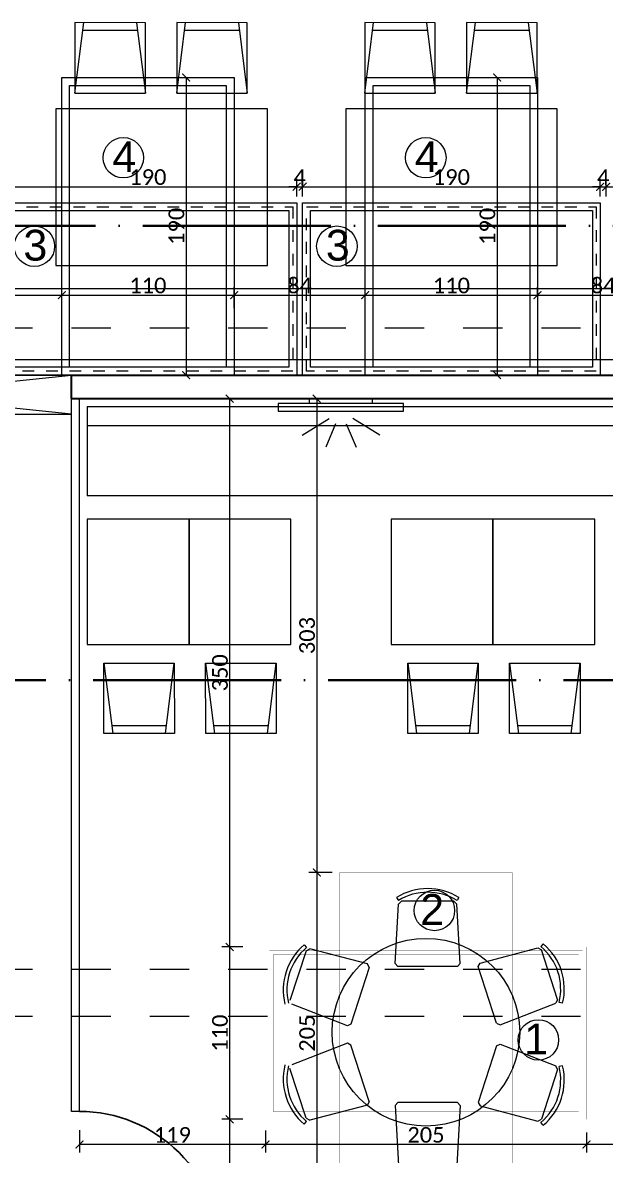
# Model space of a CAD drawing. Header units: centimetres. Extents: x -26724 to 60145, y -23645 to 6771.
# Drawn here: x -10277 to -9905, y 1806 to 2529 of the extents above; entities that cross this region are included whole.
import ezdxf

# ---------------------------------------------------------------- set-up
doc = ezdxf.new("R2010")
doc.units = ezdxf.units.CM
for name, pattern in [('ACAD_ISO04W100', [30, 24, -3, 0, -3]), ('AUSGEZOGEN', [0]), ('DALEKOVOD_VN', [5, 2.5, -2.5])]:
    doc.linetypes.add(name, pattern=pattern)
for name, color, linetype, lineweight in [('2.IZGLED', 7, 'Continuous', 13), ('4.KOTE', 88, 'Continuous', 15), ('namestaj', 8, 'Continuous', 9)]:
    doc.layers.add(name, color=color, linetype=linetype, lineweight=lineweight)
doc.layers.add('3.IZGLED 2', color=7, linetype='Continuous', lineweight=9, true_color=0x4a4a4a)
doc.layers.add('IZGLED 2', color=253, linetype='Continuous', lineweight=9, true_color=0x828282)
doc.styles.add('0.15', font='arial.ttf', dxfattribs={"height": 0.15})
doc.styles.get("Standard").update_dxf_attribs({"font": 'calibri.ttf'})
doc.dimstyles.new('ja 1 50', dxfattribs={"dimtxt": 10, "dimasz": 5, "dimexe": 5, "dimexo": 5, "dimgap": 1, "dimtad": 1, "dimdec": 0, "dimtxsty": 'Standard', "dimblk": 'ARCHTICK', "dimcen": 2.5, "dimclrd": 256, "dimclrt": 7, "dimadec": 0, "dimazin": 0, "dimtfac": 1, "dimtdec": 0, "dimtix": 1, "dimtmove": 1, "dimatfit": 3, "dimldrblk": 'ARCHTICK', "dimfxl": 10, "dimfxlon": 1, "dimlwd": 0, "dimlwe": 9, "dimarcsym": 0})

# ---------------------------------------------------------------- blocks, each defined once
blk = doc.blocks.new('UYYYYUUUUY')
at = {"layer": 'namestaj'}
for p, q in [((5424.75, -7104.17), (5424.75, -7064.17)), ((5424.75, -7064.17), (5427.75, -7064.17)), ((5448.04, -7059.31), (5437.38, -7076.64)), ((5440.91, -7080.76), (5455.81, -7074.54)), ((5448.04, -7109.03), (5437.38, -7091.7)), ((5440.91, -7087.58), (5455.81, -7093.79)), ((5427.75, -7104.17), (5424.75, -7104.17))]:
    blk.add_line(p, q, dxfattribs=at)
blk.add_lwpolyline([(5432.75, -7124.17), (5432.75, -7044.17), (5427.75, -7044.17), (5427.75, -7124.17), (5432.75, -7124.17)], dxfattribs=at)
blk = doc.blocks.new('_ArchTick')
at = {"color": 0, "linetype": 'ByBlock', "const_width": 0.15}
blk.add_lwpolyline([(-0.5, -0.5), (0.5, 0.5)], dxfattribs=at)
blk = doc.blocks.new('*D1857')
at = {"layer": '4.KOTE', "color": 0, "lineweight": 9, "transparency": 16777216}
for p, q in [((-10291.98, 2417.92), (-10291.98, 2429.16)), ((-10101.98, 2417.92), (-10101.98, 2429.16))]:
    blk.add_line(p, q, dxfattribs=at)
at = {"layer": '4.KOTE', "lineweight": 0, "transparency": 16777216}
blk.add_line((-10291.98, 2424.16), (-10101.98, 2424.16), dxfattribs=at)
at = {"layer": 'Defpoints', "color": 0, "transparency": 16777216}
for p in [(-10101.98, 2424.16), (-10291.98, 2413.89, 13.5), (-10101.98, 2413.89, 13.5)]:
    blk.add_point(p, dxfattribs=at)
at = {"layer": '4.KOTE', "lineweight": 0, "transparency": 16777216, "xscale": 5, "yscale": 5, "zscale": 5, "rotation": 180}
blk.add_blockref('_ArchTick', (-10291.98, 2424.16), dxfattribs=at)
at = {"layer": '4.KOTE', "lineweight": 0, "transparency": 16777216, "xscale": 5, "yscale": 5, "zscale": 5}
blk.add_blockref('_ArchTick', (-10101.98, 2424.16), dxfattribs=at)
at = {"layer": '4.KOTE', "color": 7, "transparency": 16777216, "insert": (-10196.98, 2430.28), "char_height": 10, "attachment_point": 5}
blk.add_mtext('190', dxfattribs=at)
blk = doc.blocks.new('*D1858')
at = {"layer": '4.KOTE', "lineweight": 0, "transparency": 16777216}
for p, q in [((-10101.98, 2424.16), (-10106.98, 2424.16)), ((-10101.98, 2424.16), (-10098.23, 2424.16)), ((-10098.23, 2424.16), (-10093.23, 2424.16))]:
    blk.add_line(p, q, dxfattribs=at)
at = {"layer": '4.KOTE', "color": 0, "lineweight": 9, "transparency": 16777216}
for p, q in [((-10101.98, 2417.92), (-10101.98, 2429.16)), ((-10098.23, 2417.92), (-10098.23, 2429.16))]:
    blk.add_line(p, q, dxfattribs=at)
at = {"layer": 'Defpoints', "color": 0, "transparency": 16777216}
for p in [(-10098.23, 2424.16), (-10101.98, 2413.89, 13.5), (-10098.23, 2413.89, 13.5)]:
    blk.add_point(p, dxfattribs=at)
at = {"layer": '4.KOTE', "lineweight": 0, "transparency": 16777216, "xscale": 5, "yscale": 5, "zscale": 5}
blk.add_blockref('_ArchTick', (-10101.98, 2424.16), dxfattribs=at)
at = {"layer": '4.KOTE', "lineweight": 0, "transparency": 16777216, "xscale": 5, "yscale": 5, "zscale": 5, "rotation": 180}
blk.add_blockref('_ArchTick', (-10098.23, 2424.16), dxfattribs=at)
at = {"layer": '4.KOTE', "color": 7, "transparency": 16777216, "insert": (-10100.11, 2430.18), "char_height": 10, "attachment_point": 5}
blk.add_mtext('4', dxfattribs=at)
blk = doc.blocks.new('*D1859')
at = {"layer": '4.KOTE', "color": 0, "lineweight": 9, "transparency": 16777216}
for p, q in [((-10098.23, 2417.92), (-10098.23, 2429.16)), ((-9908.23, 2417.92), (-9908.23, 2429.16))]:
    blk.add_line(p, q, dxfattribs=at)
at = {"layer": '4.KOTE', "lineweight": 0, "transparency": 16777216}
blk.add_line((-10098.23, 2424.16), (-9908.23, 2424.16), dxfattribs=at)
at = {"layer": 'Defpoints', "color": 0, "transparency": 16777216}
for p in [(-9908.23, 2424.16), (-10098.23, 2413.89, 13.5), (-9908.23, 2413.89, 13.5)]:
    blk.add_point(p, dxfattribs=at)
at = {"layer": '4.KOTE', "lineweight": 0, "transparency": 16777216, "xscale": 5, "yscale": 5, "zscale": 5, "rotation": 180}
blk.add_blockref('_ArchTick', (-10098.23, 2424.16), dxfattribs=at)
at = {"layer": '4.KOTE', "lineweight": 0, "transparency": 16777216, "xscale": 5, "yscale": 5, "zscale": 5}
blk.add_blockref('_ArchTick', (-9908.23, 2424.16), dxfattribs=at)
at = {"layer": '4.KOTE', "color": 7, "transparency": 16777216, "insert": (-10003.23, 2430.28), "char_height": 10, "attachment_point": 5}
blk.add_mtext('190', dxfattribs=at)
blk = doc.blocks.new('*D1860')
at = {"layer": '4.KOTE', "lineweight": 0, "transparency": 16777216}
for p, q in [((-9908.23, 2424.16), (-9913.23, 2424.16)), ((-9908.23, 2424.16), (-9904.48, 2424.16)), ((-9904.48, 2424.16), (-9899.48, 2424.16))]:
    blk.add_line(p, q, dxfattribs=at)
at = {"layer": '4.KOTE', "color": 0, "lineweight": 9, "transparency": 16777216}
for p, q in [((-9908.23, 2417.92), (-9908.23, 2429.16)), ((-9904.48, 2417.92), (-9904.48, 2429.16))]:
    blk.add_line(p, q, dxfattribs=at)
at = {"layer": 'Defpoints', "color": 0, "transparency": 16777216}
for p in [(-9904.48, 2424.16), (-9908.23, 2413.89, 13.5), (-9904.48, 2413.89, 13.5)]:
    blk.add_point(p, dxfattribs=at)
at = {"layer": '4.KOTE', "lineweight": 0, "transparency": 16777216, "xscale": 5, "yscale": 5, "zscale": 5}
blk.add_blockref('_ArchTick', (-9908.23, 2424.16), dxfattribs=at)
at = {"layer": '4.KOTE', "lineweight": 0, "transparency": 16777216, "xscale": 5, "yscale": 5, "zscale": 5, "rotation": 180}
blk.add_blockref('_ArchTick', (-9904.48, 2424.16), dxfattribs=at)
at = {"layer": '4.KOTE', "color": 7, "transparency": 16777216, "insert": (-9906.36, 2430.18), "char_height": 10, "attachment_point": 5}
blk.add_mtext('4', dxfattribs=at)
blk = doc.blocks.new('*D1861')
at = {"layer": '4.KOTE', "color": 0, "lineweight": 9, "transparency": 16777216}
for p, q in [((-9904.48, 2417.92), (-9904.48, 2429.16)), ((-9714.48, 2417.92), (-9714.48, 2429.16))]:
    blk.add_line(p, q, dxfattribs=at)
at = {"layer": '4.KOTE', "lineweight": 0, "transparency": 16777216}
blk.add_line((-9904.48, 2424.16), (-9714.48, 2424.16), dxfattribs=at)
at = {"layer": 'Defpoints', "color": 0, "transparency": 16777216}
for p in [(-9714.48, 2424.16), (-9904.48, 2413.89, 13.5), (-9714.48, 2413.89, 13.5)]:
    blk.add_point(p, dxfattribs=at)
at = {"layer": '4.KOTE', "lineweight": 0, "transparency": 16777216, "xscale": 5, "yscale": 5, "zscale": 5, "rotation": 180}
blk.add_blockref('_ArchTick', (-9904.48, 2424.16), dxfattribs=at)
at = {"layer": '4.KOTE', "lineweight": 0, "transparency": 16777216, "xscale": 5, "yscale": 5, "zscale": 5}
blk.add_blockref('_ArchTick', (-9714.48, 2424.16), dxfattribs=at)
at = {"layer": '4.KOTE', "color": 7, "transparency": 16777216, "insert": (-9809.48, 2430.28), "char_height": 10, "attachment_point": 5}
blk.add_mtext('190', dxfattribs=at)
blk = doc.blocks.new('*D1865')
at = {"layer": '4.KOTE', "color": 0, "lineweight": 9, "transparency": 16777216}
for p, q in [((-10182.46, 2493.89), (-10167.64, 2493.89)), ((-10182.4, 2303.89), (-10167.64, 2303.89))]:
    blk.add_line(p, q, dxfattribs=at)
at = {"layer": '4.KOTE', "lineweight": 0, "transparency": 16777216}
blk.add_line((-10172.64, 2493.89), (-10172.64, 2303.89), dxfattribs=at)
at = {"layer": 'Defpoints', "color": 0, "transparency": 16777216}
for p in [(-10251.98, 2493.89, 13.5), (-10240.87, 2303.89, 13.5), (-10172.64, 2303.89)]:
    blk.add_point(p, dxfattribs=at)
at = {"layer": '4.KOTE', "lineweight": 0, "transparency": 16777216, "xscale": 5, "yscale": 5, "zscale": 5}
for p, rotation in [((-10172.64, 2493.89), 90), ((-10172.64, 2303.89), 270)]:
    blk.add_blockref('_ArchTick', p, dxfattribs=dict(at, rotation=rotation))
at = {"layer": '4.KOTE', "color": 7, "transparency": 16777216, "insert": (-10178.77, 2398.89), "char_height": 10, "attachment_point": 5, "rotation": 90}
blk.add_mtext('190', dxfattribs=at)
blk = doc.blocks.new('*D1866')
at = {"layer": '4.KOTE', "color": 0, "lineweight": 9, "transparency": 16777216}
for p, q in [((-9983.91, 2493.89), (-9969.12, 2493.89)), ((-9983.87, 2303.89), (-9969.12, 2303.89))]:
    blk.add_line(p, q, dxfattribs=at)
at = {"layer": '4.KOTE', "lineweight": 0, "transparency": 16777216}
blk.add_line((-9974.12, 2493.89), (-9974.12, 2303.89), dxfattribs=at)
at = {"layer": 'Defpoints', "color": 0, "transparency": 16777216}
for p in [(-10047.63, 2493.89, 13.5), (-10041.91, 2303.89, 13.5), (-9974.12, 2303.89)]:
    blk.add_point(p, dxfattribs=at)
at = {"layer": '4.KOTE', "lineweight": 0, "transparency": 16777216, "xscale": 5, "yscale": 5, "zscale": 5}
for p, rotation in [((-9974.12, 2493.89), 90), ((-9974.12, 2303.89), 270)]:
    blk.add_blockref('_ArchTick', p, dxfattribs=dict(at, rotation=rotation))
at = {"layer": '4.KOTE', "color": 7, "transparency": 16777216, "insert": (-9980.25, 2398.89), "char_height": 10, "attachment_point": 5, "rotation": 90}
blk.add_mtext('190', dxfattribs=at)
blk = doc.blocks.new('*D1871')
at = {"layer": '4.KOTE', "color": 0, "lineweight": 9, "transparency": 16777216}
for p, q in [((-10251.98, 2349.69), (-10251.98, 2359.96)), ((-10335.73, 2356.2), (-10335.73, 2349.96))]:
    blk.add_line(p, q, dxfattribs=at)
at = {"layer": '4.KOTE', "lineweight": 0, "transparency": 16777216}
blk.add_line((-10335.73, 2354.96), (-10251.98, 2354.96), dxfattribs=at)
at = {"layer": 'Defpoints', "color": 0, "transparency": 16777216}
for p in [(-10335.73, 2358.98, 13.5), (-10251.98, 2354.96), (-10251.98, 2346.11, 13.5)]:
    blk.add_point(p, dxfattribs=at)
at = {"layer": '4.KOTE', "lineweight": 0, "transparency": 16777216, "xscale": 5, "yscale": 5, "zscale": 5, "rotation": 180}
blk.add_blockref('_ArchTick', (-10335.73, 2354.96), dxfattribs=at)
at = {"layer": '4.KOTE', "lineweight": 0, "transparency": 16777216, "xscale": 5, "yscale": 5, "zscale": 5}
blk.add_blockref('_ArchTick', (-10251.98, 2354.96), dxfattribs=at)
at = {"layer": '4.KOTE', "color": 7, "transparency": 16777216, "insert": (-10293.86, 2361.08), "char_height": 10, "attachment_point": 5}
blk.add_mtext('84', dxfattribs=at)
blk = doc.blocks.new('*D1872')
at = {"layer": '4.KOTE', "color": 0, "lineweight": 9, "transparency": 16777216}
for p, q in [((-10251.98, 2349.69), (-10251.98, 2359.96)), ((-10141.98, 2346.64), (-10141.98, 2359.96))]:
    blk.add_line(p, q, dxfattribs=at)
at = {"layer": '4.KOTE', "lineweight": 0, "transparency": 16777216}
blk.add_line((-10251.98, 2354.96), (-10141.98, 2354.96), dxfattribs=at)
at = {"layer": 'Defpoints', "color": 0, "transparency": 16777216}
for p in [(-10141.98, 2354.96), (-10251.98, 2346.11, 13.5), (-10141.98, 2333.89, 13.5)]:
    blk.add_point(p, dxfattribs=at)
at = {"layer": '4.KOTE', "lineweight": 0, "transparency": 16777216, "xscale": 5, "yscale": 5, "zscale": 5, "rotation": 180}
blk.add_blockref('_ArchTick', (-10251.98, 2354.96), dxfattribs=at)
at = {"layer": '4.KOTE', "lineweight": 0, "transparency": 16777216, "xscale": 5, "yscale": 5, "zscale": 5}
blk.add_blockref('_ArchTick', (-10141.98, 2354.96), dxfattribs=at)
at = {"layer": '4.KOTE', "color": 7, "transparency": 16777216, "insert": (-10196.98, 2361.08), "char_height": 10, "attachment_point": 5}
blk.add_mtext('110', dxfattribs=at)
blk = doc.blocks.new('*D1873')
at = {"layer": '4.KOTE', "color": 0, "lineweight": 9, "transparency": 16777216}
for p, q in [((-10141.98, 2346.64), (-10141.98, 2359.96)), ((-10058.23, 2352.61), (-10058.23, 2359.96))]:
    blk.add_line(p, q, dxfattribs=at)
at = {"layer": '4.KOTE', "lineweight": 0, "transparency": 16777216}
blk.add_line((-10141.98, 2354.96), (-10058.23, 2354.96), dxfattribs=at)
at = {"layer": 'Defpoints', "color": 0, "transparency": 16777216}
for p in [(-10058.23, 2354.96), (-10058.23, 2349.56, 13.5), (-10141.98, 2333.89, 13.5)]:
    blk.add_point(p, dxfattribs=at)
at = {"layer": '4.KOTE', "lineweight": 0, "transparency": 16777216, "xscale": 5, "yscale": 5, "zscale": 5, "rotation": 180}
blk.add_blockref('_ArchTick', (-10141.98, 2354.96), dxfattribs=at)
at = {"layer": '4.KOTE', "lineweight": 0, "transparency": 16777216, "xscale": 5, "yscale": 5, "zscale": 5}
blk.add_blockref('_ArchTick', (-10058.23, 2354.96), dxfattribs=at)
at = {"layer": '4.KOTE', "color": 7, "transparency": 16777216, "insert": (-10100.11, 2361.08), "char_height": 10, "attachment_point": 5}
blk.add_mtext('84', dxfattribs=at)
blk = doc.blocks.new('*D1874')
at = {"layer": '4.KOTE', "color": 0, "lineweight": 9, "transparency": 16777216}
for p, q in [((-10058.23, 2352.61), (-10058.23, 2359.96)), ((-9948.23, 2355.12), (-9948.23, 2359.96))]:
    blk.add_line(p, q, dxfattribs=at)
at = {"layer": '4.KOTE', "lineweight": 0, "transparency": 16777216}
blk.add_line((-10058.23, 2354.96), (-9948.23, 2354.96), dxfattribs=at)
at = {"layer": 'Defpoints', "color": 0, "transparency": 16777216}
for p in [(-9948.23, 2354.96), (-9948.23, 2352.77, 13.5), (-10058.23, 2349.56, 13.5)]:
    blk.add_point(p, dxfattribs=at)
at = {"layer": '4.KOTE', "lineweight": 0, "transparency": 16777216, "xscale": 5, "yscale": 5, "zscale": 5, "rotation": 180}
blk.add_blockref('_ArchTick', (-10058.23, 2354.96), dxfattribs=at)
at = {"layer": '4.KOTE', "lineweight": 0, "transparency": 16777216, "xscale": 5, "yscale": 5, "zscale": 5}
blk.add_blockref('_ArchTick', (-9948.23, 2354.96), dxfattribs=at)
at = {"layer": '4.KOTE', "color": 7, "transparency": 16777216, "insert": (-10003.23, 2361.08), "char_height": 10, "attachment_point": 5}
blk.add_mtext('110', dxfattribs=at)
blk = doc.blocks.new('*D1875')
at = {"layer": '4.KOTE', "color": 0, "lineweight": 9, "transparency": 16777216}
for p, q in [((-9948.23, 2355.12), (-9948.23, 2359.96)), ((-9864.48, 2348.81), (-9864.48, 2359.96))]:
    blk.add_line(p, q, dxfattribs=at)
at = {"layer": '4.KOTE', "lineweight": 0, "transparency": 16777216}
blk.add_line((-9948.23, 2354.96), (-9864.48, 2354.96), dxfattribs=at)
at = {"layer": 'Defpoints', "color": 0, "transparency": 16777216}
for p in [(-9948.23, 2352.77, 13.5), (-9864.48, 2354.96), (-9864.48, 2344.97, 13.5)]:
    blk.add_point(p, dxfattribs=at)
at = {"layer": '4.KOTE', "lineweight": 0, "transparency": 16777216, "xscale": 5, "yscale": 5, "zscale": 5, "rotation": 180}
blk.add_blockref('_ArchTick', (-9948.23, 2354.96), dxfattribs=at)
at = {"layer": '4.KOTE', "lineweight": 0, "transparency": 16777216, "xscale": 5, "yscale": 5, "zscale": 5}
blk.add_blockref('_ArchTick', (-9864.48, 2354.96), dxfattribs=at)
at = {"layer": '4.KOTE', "color": 7, "transparency": 16777216, "insert": (-9906.36, 2361.08), "char_height": 10, "attachment_point": 5}
blk.add_mtext('84', dxfattribs=at)
blk = doc.blocks.new('*D1882')
at = {"layer": '4.KOTE', "color": 0, "lineweight": 9, "transparency": 16777216}
for p, q in [((-9916.98, 1820.36), (-9916.98, 1807.73)), ((-9821.98, 1820.36), (-9821.98, 1807.73))]:
    blk.add_line(p, q, dxfattribs=at)
at = {"layer": '4.KOTE', "lineweight": 0, "transparency": 16777216}
blk.add_line((-9821.98, 1812.73), (-9916.98, 1812.73), dxfattribs=at)
at = {"layer": 'Defpoints', "color": 0, "transparency": 16777216}
for p in [(-9916.98, 1828.83, 13.5), (-9821.98, 1828.83, 13.5), (-9916.98, 1812.73)]:
    blk.add_point(p, dxfattribs=at)
at = {"layer": '4.KOTE', "lineweight": 0, "transparency": 16777216, "xscale": 5, "yscale": 5, "zscale": 5, "rotation": 180}
blk.add_blockref('_ArchTick', (-9916.98, 1812.73), dxfattribs=at)
at = {"layer": '4.KOTE', "lineweight": 0, "transparency": 16777216, "xscale": 5, "yscale": 5, "zscale": 5}
blk.add_blockref('_ArchTick', (-9821.98, 1812.73), dxfattribs=at)
at = {"layer": '4.KOTE', "color": 7, "transparency": 16777216, "insert": (-9869.48, 1818.85), "char_height": 10, "attachment_point": 5}
blk.add_mtext('95', dxfattribs=at)
blk = doc.blocks.new('*D1883')
at = {"layer": '4.KOTE', "color": 0, "lineweight": 9, "transparency": 16777216}
for p, q in [((-10121.98, 1820.36), (-10121.98, 1807.73)), ((-9916.98, 1820.36), (-9916.98, 1807.73))]:
    blk.add_line(p, q, dxfattribs=at)
at = {"layer": '4.KOTE', "lineweight": 0, "transparency": 16777216}
blk.add_line((-9916.98, 1812.73), (-10121.98, 1812.73), dxfattribs=at)
at = {"layer": 'Defpoints', "color": 0, "transparency": 16777216}
for p in [(-10121.98, 1828.83, 13.5), (-9916.98, 1828.83, 13.5), (-10121.98, 1812.73)]:
    blk.add_point(p, dxfattribs=at)
at = {"layer": '4.KOTE', "lineweight": 0, "transparency": 16777216, "xscale": 5, "yscale": 5, "zscale": 5, "rotation": 180}
blk.add_blockref('_ArchTick', (-10121.98, 1812.73), dxfattribs=at)
at = {"layer": '4.KOTE', "lineweight": 0, "transparency": 16777216, "xscale": 5, "yscale": 5, "zscale": 5}
blk.add_blockref('_ArchTick', (-9916.98, 1812.73), dxfattribs=at)
at = {"layer": '4.KOTE', "color": 7, "transparency": 16777216, "insert": (-10019.48, 1818.85), "char_height": 10, "attachment_point": 5}
blk.add_mtext('205', dxfattribs=at)
blk = doc.blocks.new('*D1884')
at = {"layer": '4.KOTE', "color": 0, "lineweight": 9, "transparency": 16777216}
for p, q in [((-10240.73, 1821.84), (-10240.73, 1807.73)), ((-10121.98, 1821.68), (-10121.98, 1807.73))]:
    blk.add_line(p, q, dxfattribs=at)
at = {"layer": '4.KOTE', "lineweight": 0, "transparency": 16777216}
blk.add_line((-10121.98, 1812.73), (-10240.73, 1812.73), dxfattribs=at)
at = {"layer": 'Defpoints', "color": 0, "transparency": 16777216}
for p in [(-10240.73, 1845.32, 13.5), (-10121.98, 1842.01, 13.5), (-10240.73, 1812.73)]:
    blk.add_point(p, dxfattribs=at)
at = {"layer": '4.KOTE', "lineweight": 0, "transparency": 16777216, "xscale": 5, "yscale": 5, "zscale": 5, "rotation": 180}
blk.add_blockref('_ArchTick', (-10240.73, 1812.73), dxfattribs=at)
at = {"layer": '4.KOTE', "lineweight": 0, "transparency": 16777216, "xscale": 5, "yscale": 5, "zscale": 5}
blk.add_blockref('_ArchTick', (-10121.98, 1812.73), dxfattribs=at)
at = {"layer": '4.KOTE', "color": 7, "transparency": 16777216, "insert": (-10181.36, 1818.85), "char_height": 10, "attachment_point": 5}
blk.add_mtext('119', dxfattribs=at)
blk = doc.blocks.new('*D1885')
at = {"layer": '4.KOTE', "color": 0, "lineweight": 9, "transparency": 16777216}
for p, q in [((-10154.01, 2288.89), (-10139.84, 2288.89)), ((-10136.34, 1938.83), (-10149.84, 1938.83))]:
    blk.add_line(p, q, dxfattribs=at)
at = {"layer": '4.KOTE', "lineweight": 0, "transparency": 16777216}
blk.add_line((-10144.84, 2288.89), (-10144.84, 1938.83), dxfattribs=at)
at = {"layer": 'Defpoints', "color": 0, "transparency": 16777216}
for p in [(-10178.68, 2288.89, 13.5), (-10144.84, 1938.83), (-10121.98, 1938.83, 13.5)]:
    blk.add_point(p, dxfattribs=at)
at = {"layer": '4.KOTE', "lineweight": 0, "transparency": 16777216, "xscale": 5, "yscale": 5, "zscale": 5}
for p, rotation in [((-10144.84, 2288.89), 90), ((-10144.84, 1938.83), 270)]:
    blk.add_blockref('_ArchTick', p, dxfattribs=dict(at, rotation=rotation))
at = {"layer": '4.KOTE', "color": 7, "transparency": 16777216, "insert": (-10150.96, 2113.86), "char_height": 10, "attachment_point": 5, "rotation": 90}
blk.add_mtext('350', dxfattribs=at)
blk = doc.blocks.new('*D1886')
at = {"layer": '4.KOTE', "color": 0, "lineweight": 9, "transparency": 16777216}
for p, q in [((-10136.34, 1938.83), (-10149.84, 1938.83)), ((-10136.34, 1828.83), (-10149.84, 1828.83))]:
    blk.add_line(p, q, dxfattribs=at)
at = {"layer": '4.KOTE', "lineweight": 0, "transparency": 16777216}
blk.add_line((-10144.84, 1938.83), (-10144.84, 1828.83), dxfattribs=at)
at = {"layer": 'Defpoints', "color": 0, "transparency": 16777216}
for p in [(-10121.98, 1938.83, 13.5), (-10144.84, 1828.83), (-10121.98, 1828.83, 13.5)]:
    blk.add_point(p, dxfattribs=at)
at = {"layer": '4.KOTE', "lineweight": 0, "transparency": 16777216, "xscale": 5, "yscale": 5, "zscale": 5}
for p, rotation in [((-10144.84, 1938.83), 90), ((-10144.84, 1828.83), 270)]:
    blk.add_blockref('_ArchTick', p, dxfattribs=dict(at, rotation=rotation))
at = {"layer": '4.KOTE', "color": 7, "transparency": 16777216, "insert": (-10150.96, 1883.83), "char_height": 10, "attachment_point": 5, "rotation": 90}
blk.add_mtext('110', dxfattribs=at)
blk = doc.blocks.new('*D1887')
at = {"layer": '4.KOTE', "color": 0, "lineweight": 9, "transparency": 16777216}
for p, q in [((-10136.34, 1828.83), (-10149.84, 1828.83)), ((-10135.75, 1478.89), (-10149.84, 1478.89))]:
    blk.add_line(p, q, dxfattribs=at)
at = {"layer": '4.KOTE', "lineweight": 0, "transparency": 16777216}
blk.add_line((-10144.84, 1828.83), (-10144.84, 1478.89), dxfattribs=at)
at = {"layer": 'Defpoints', "color": 0, "transparency": 16777216}
for p in [(-10121.98, 1828.83, 13.5), (-10144.84, 1478.89), (-10112.97, 1478.89, 13.5)]:
    blk.add_point(p, dxfattribs=at)
at = {"layer": '4.KOTE', "lineweight": 0, "transparency": 16777216, "xscale": 5, "yscale": 5, "zscale": 5}
for p, rotation in [((-10144.84, 1828.83), 90), ((-10144.84, 1478.89), 270)]:
    blk.add_blockref('_ArchTick', p, dxfattribs=dict(at, rotation=rotation))
at = {"layer": '4.KOTE', "color": 7, "transparency": 16777216, "insert": (-10150.96, 1653.86), "char_height": 10, "attachment_point": 5, "rotation": 90}
blk.add_mtext('350', dxfattribs=at)
blk = doc.blocks.new('*D1896')
at = {"layer": '4.KOTE', "color": 0, "lineweight": 9, "transparency": 16777216}
for p, q in [((-10240.73, 1764.79), (-10240.73, 1749.98)), ((-10074.48, 1763.76), (-10074.48, 1749.98))]:
    blk.add_line(p, q, dxfattribs=at)
at = {"layer": '4.KOTE', "lineweight": 0, "transparency": 16777216}
blk.add_line((-10074.48, 1754.98), (-10240.73, 1754.98), dxfattribs=at)
at = {"layer": 'Defpoints', "color": 0, "transparency": 16777216}
for p in [(-10240.73, 1833.89, 13.5), (-10074.48, 1781.33, 13.5), (-10240.73, 1754.98)]:
    blk.add_point(p, dxfattribs=at)
at = {"layer": '4.KOTE', "lineweight": 0, "transparency": 16777216, "xscale": 5, "yscale": 5, "zscale": 5, "rotation": 180}
blk.add_blockref('_ArchTick', (-10240.73, 1754.98), dxfattribs=at)
at = {"layer": '4.KOTE', "lineweight": 0, "transparency": 16777216, "xscale": 5, "yscale": 5, "zscale": 5}
blk.add_blockref('_ArchTick', (-10074.48, 1754.98), dxfattribs=at)
at = {"layer": '4.KOTE', "color": 7, "transparency": 16777216, "insert": (-10157.61, 1761.1), "char_height": 10, "attachment_point": 5}
blk.add_mtext('166', dxfattribs=at)
blk = doc.blocks.new('*D1897')
at = {"layer": '4.KOTE', "color": 0, "lineweight": 9, "transparency": 16777216}
for p, q in [((-10079.34, 2288.89), (-10094.2, 2288.89)), ((-10079.28, 1986.33), (-10094.2, 1986.33))]:
    blk.add_line(p, q, dxfattribs=at)
at = {"layer": '4.KOTE', "lineweight": 0, "transparency": 16777216}
blk.add_line((-10089.2, 2288.89), (-10089.2, 1986.33), dxfattribs=at)
at = {"layer": 'Defpoints', "color": 0, "transparency": 16777216}
for p in [(-9997.52, 2288.89, 13.5), (-10089.2, 1986.33), (-9964.48, 1986.33, 13.5)]:
    blk.add_point(p, dxfattribs=at)
at = {"layer": '4.KOTE', "lineweight": 0, "transparency": 16777216, "xscale": 5, "yscale": 5, "zscale": 5}
for p, rotation in [((-10089.2, 2288.89), 90), ((-10089.2, 1986.33), 270)]:
    blk.add_blockref('_ArchTick', p, dxfattribs=dict(at, rotation=rotation))
at = {"layer": '4.KOTE', "color": 7, "transparency": 16777216, "insert": (-10095.32, 2137.61), "char_height": 10, "attachment_point": 5, "rotation": 90}
blk.add_mtext('303', dxfattribs=at)
blk = doc.blocks.new('*D1898')
at = {"layer": '4.KOTE', "color": 0, "lineweight": 9, "transparency": 16777216}
for p, q in [((-10079.28, 1986.33), (-10094.2, 1986.33)), ((-10081.82, 1781.33), (-10094.2, 1781.33))]:
    blk.add_line(p, q, dxfattribs=at)
at = {"layer": '4.KOTE', "lineweight": 0, "transparency": 16777216}
blk.add_line((-10089.2, 1986.33), (-10089.2, 1781.33), dxfattribs=at)
at = {"layer": 'Defpoints', "color": 0, "transparency": 16777216}
for p in [(-9964.48, 1986.33, 13.5), (-10089.2, 1781.33), (-10074.48, 1781.33, 13.5)]:
    blk.add_point(p, dxfattribs=at)
at = {"layer": '4.KOTE', "lineweight": 0, "transparency": 16777216, "xscale": 5, "yscale": 5, "zscale": 5}
for p, rotation in [((-10089.2, 1986.33), 90), ((-10089.2, 1781.33), 270)]:
    blk.add_blockref('_ArchTick', p, dxfattribs=dict(at, rotation=rotation))
at = {"layer": '4.KOTE', "color": 7, "transparency": 16777216, "insert": (-10095.32, 1883.83), "char_height": 10, "attachment_point": 5, "rotation": 90}
blk.add_mtext('205', dxfattribs=at)
blk = doc.blocks.new('*D2089')
at = {"layer": '4.KOTE', "color": 0, "lineweight": 9, "transparency": 16777216}
for p, q in [((-6.71, 1833.89), (-18.93, 1833.89)), ((-23.93, 1743.89), (-8.93, 1743.89))]:
    blk.add_line(p, q, dxfattribs=at)
at = {"layer": '4.KOTE', "lineweight": 0, "transparency": 16777216}
blk.add_line((-13.93, 1833.89), (-13.93, 1743.89), dxfattribs=at)
at = {"layer": 'Defpoints', "color": 0, "transparency": 16777216}
for p in [(0, 1833.89, 13.5), (-18710.07, 1743.89, 13.5), (-13.93, 1743.89)]:
    blk.add_point(p, dxfattribs=at)
at = {"layer": '4.KOTE', "lineweight": 0, "transparency": 16777216, "xscale": 5, "yscale": 5, "zscale": 5}
for p, rotation in [((-13.93, 1833.89), 90), ((-13.93, 1743.89), 270)]:
    blk.add_blockref('_ArchTick', p, dxfattribs=dict(at, rotation=rotation))
at = {"layer": '4.KOTE', "color": 7, "transparency": 16777216, "insert": (-20.05, 1788.89), "char_height": 10, "attachment_point": 5, "rotation": 90}
blk.add_mtext('90', dxfattribs=at)

msp = doc.modelspace()

# ---------------------------------------------------------------- linework, layer by layer
at = {"layer": '2.IZGLED', "color": 241, "ltscale": 12, "true_color": 0xf7abae, "elevation": 13.5}
for points in [[(-10141.98, 2303.89), (-10251.98, 2303.89), (-10251.98, 2493.89), (-10141.98, 2493.89)], [(-10146.98, 2308.89), (-10246.98, 2308.89), (-10246.98, 2488.89), (-10146.98, 2488.89)], [(-9948.23, 2303.89), (-10058.23, 2303.89), (-10058.23, 2493.89), (-9948.23, 2493.89)], [(-9953.23, 2308.89), (-10053.23, 2308.89), (-10053.23, 2488.89), (-9953.23, 2488.89)]]:
    msp.add_lwpolyline(points, close=True, dxfattribs=at)
at = {"layer": '2.IZGLED', "color": 116, "ltscale": 12, "true_color": 0x136734, "elevation": 13.5}
for points in [[(-10101.98, 2413.89), (-10101.98, 2303.89), (-10291.98, 2303.89), (-10291.98, 2413.89)], [(-10106.98, 2408.89), (-10106.98, 2308.89), (-10286.98, 2308.89), (-10286.98, 2408.89)], [(-9908.23, 2413.89), (-9908.23, 2303.89), (-10098.23, 2303.89), (-10098.23, 2413.89)], [(-9913.23, 2408.89), (-9913.23, 2308.89), (-10093.23, 2308.89), (-10093.23, 2408.89)]]:
    msp.add_lwpolyline(points, close=True, dxfattribs=at)
at = {"layer": '2.IZGLED', "color": 1, "linetype": 'DALEKOVOD_VN', "ltscale": 3, "elevation": 13.5}
for points in [[(-10104.48, 2411.39), (-10104.48, 2306.39), (-10289.48, 2306.39), (-10289.48, 2411.39)], [(-9910.73, 2411.39), (-9910.73, 2306.39), (-10095.73, 2306.39), (-10095.73, 2411.39)]]:
    msp.add_lwpolyline(points, close=True, dxfattribs=at)
at = {"layer": '2.IZGLED', "color": 241, "ltscale": 12, "true_color": 0xf7abae, "const_width": 0.1, "elevation": 13.5}
msp.add_lwpolyline([(-9964.48, 1986.33), (-9964.48, 1781.33), (-10074.48, 1781.33), (-10074.48, 1986.33), (-9964.48, 1986.33)], dxfattribs=at)
msp.add_lwpolyline([(-9969.48, 1981.33), (-9969.48, 1786.33), (-10069.48, 1786.33), (-10069.48, 1981.33)], close=True, dxfattribs=at)
at = {"layer": '2.IZGLED', "color": 116, "ltscale": 12, "true_color": 0x136734, "const_width": 0.1, "elevation": 13.5}
msp.add_lwpolyline([(-10121.98, 1938.83), (-9916.98, 1938.83), (-9916.98, 1828.83), (-10121.98, 1828.83), (-10121.98, 1938.83)], dxfattribs=at)
at = {"layer": '2.IZGLED', "color": 1, "linetype": 'DALEKOVOD_VN', "ltscale": 3, "const_width": 0.1, "elevation": 13.5}
msp.add_lwpolyline([(-10119.48, 1936.33), (-9919.48, 1936.33), (-9919.48, 1831.33), (-10119.48, 1831.33)], close=True, dxfattribs=at)
at = {"layer": '2.IZGLED', "color": 116, "ltscale": 12, "true_color": 0x136734, "const_width": 0.1, "elevation": 13.5}
msp.add_lwpolyline([(-10116.98, 1933.83), (-9921.98, 1933.83), (-9921.98, 1833.83), (-10116.98, 1833.83)], close=True, dxfattribs=at)
at = {"layer": '3.IZGLED 2', "linetype": 'AUSGEZOGEN', "transparency": 33554687}
for p, q in [((-10243.54, 2528.92, 13.5), (-10243.56, 2483.92, 13.5)), ((-10243.56, 2483.92, 13.5), (-10237.91, 2528.91, 13.5)), ((-10198.54, 2528.9, 13.5), (-10243.54, 2528.92, 13.5)), ((-10243.54, 2528.92, 13.5), (-10243.54, 2528.92, 13.5)), ((-10203.54, 2523.9, 13.5), (-10238.54, 2523.91, 13.5)), ((-10204.16, 2528.9, 13.5), (-10198.56, 2483.9, 13.5)), ((-10198.56, 2483.9, 13.5), (-10198.54, 2528.9, 13.5)), ((-10178.54, 2528.92, 13.5), (-10178.56, 2483.92, 13.5)), ((-10178.56, 2483.92, 13.5), (-10172.91, 2528.91, 13.5)), ((-10133.54, 2528.9, 13.5), (-10178.54, 2528.92, 13.5)), ((-10178.54, 2528.92, 13.5), (-10178.54, 2528.92, 13.5)), ((-10138.54, 2523.9, 13.5), (-10173.54, 2523.91, 13.5)), ((-10139.16, 2528.9, 13.5), (-10133.56, 2483.9, 13.5)), ((-10133.56, 2483.9, 13.5), (-10133.54, 2528.9, 13.5)), ((-10058.54, 2528.92, 13.5), (-10058.56, 2483.92, 13.5)), ((-10058.56, 2483.92, 13.5), (-10052.91, 2528.91, 13.5)), ((-10013.54, 2528.9, 13.5), (-10058.54, 2528.92, 13.5)), ((-10058.54, 2528.92, 13.5), (-10058.54, 2528.92, 13.5)), ((-10018.54, 2523.9, 13.5), (-10053.54, 2523.91, 13.5)), ((-10019.16, 2528.9, 13.5), (-10013.56, 2483.9, 13.5)), ((-10013.56, 2483.9, 13.5), (-10013.54, 2528.9, 13.5)), ((-9993.54, 2528.92, 13.5), (-9993.56, 2483.92, 13.5)), ((-9993.56, 2483.92, 13.5), (-9987.91, 2528.91, 13.5)), ((-9948.54, 2528.9, 13.5), (-9993.54, 2528.92, 13.5)), ((-9993.54, 2528.92, 13.5), (-9993.54, 2528.92, 13.5)), ((-9953.54, 2523.9, 13.5), (-9988.54, 2523.91, 13.5)), ((-9954.16, 2528.9, 13.5), (-9948.56, 2483.9, 13.5)), ((-9948.56, 2483.9, 13.5), (-9948.54, 2528.9, 13.5)), ((-10243.56, 2483.92, 13.5), (-10198.56, 2483.9, 13.5)), ((-10178.56, 2483.92, 13.5), (-10133.56, 2483.9, 13.5)), ((-10058.56, 2483.92, 13.5), (-10013.56, 2483.9, 13.5)), ((-9993.56, 2483.92, 13.5), (-9948.56, 2483.9, 13.5))]:
    msp.add_line(p, q, dxfattribs=at)
at = {"layer": '3.IZGLED 2', "transparency": 33554687}
for p, q in [((-9520.73, 2358.98, 13.5), (-10485.73, 2358.98, 13.5)), ((-10485.73, 2313.96, 13.5), (-9520.73, 2313.96, 13.5)), ((-10235.73, 2283.89, 13.5), (-10235.73, 2226.8, 13.5)), ((-10235.73, 2283.89, 13.5), (-9525.73, 2283.89, 13.5)), ((-10235.73, 2271.82, 13.5), (-9525.73, 2271.82, 13.5)), ((-9525.73, 2226.8, 13.5), (-10235.73, 2226.8, 13.5)), ((-10235.73, 2211.87, 13.5), (-10235.73, 2131.87, 13.5)), ((-10170.73, 2211.87, 13.5), (-10235.73, 2211.87, 13.5)), ((-10235.73, 2211.87, 13.5), (-10235.73, 2211.87, 13.5)), ((-10170.73, 2131.87, 13.5), (-10170.73, 2211.87, 13.5)), ((-10170.73, 2211.87, 13.5), (-10170.73, 2131.87, 13.5)), ((-10105.73, 2211.87, 13.5), (-10170.73, 2211.87, 13.5)), ((-10170.73, 2211.87, 13.5), (-10170.73, 2211.87, 13.5)), ((-10105.73, 2131.87, 13.5), (-10105.73, 2211.87, 13.5)), ((-10235.73, 2131.87, 13.5), (-10170.73, 2131.87, 13.5)), ((-10170.73, 2131.87, 13.5), (-10105.73, 2131.87, 13.5)), ((-10225.11, 2120.04, 13.5), (-10180.11, 2120.06, 13.5)), ((-10225.11, 2120.04, 13.5), (-10219.47, 2075.04, 13.5)), ((-10225.09, 2075.04, 13.5), (-10225.11, 2120.04, 13.5)), ((-10185.72, 2075.06, 13.5), (-10180.11, 2120.06, 13.5)), ((-10180.11, 2120.06, 13.5), (-10180.09, 2075.06, 13.5)), ((-10160.11, 2120.04, 13.5), (-10115.11, 2120.06, 13.5)), ((-10160.11, 2120.04, 13.5), (-10154.47, 2075.04, 13.5)), ((-10160.09, 2075.04, 13.5), (-10160.11, 2120.04, 13.5)), ((-10120.72, 2075.06, 13.5), (-10115.11, 2120.06, 13.5)), ((-10115.11, 2120.06, 13.5), (-10115.09, 2075.06, 13.5)), ((-10031.11, 2120.04, 27), (-9986.11, 2120.06, 27)), ((-10031.11, 2120.04, 27), (-10025.47, 2075.04, 27)), ((-10031.09, 2075.04, 27), (-10031.11, 2120.04, 27)), ((-9991.72, 2075.06, 27), (-9986.11, 2120.06, 27)), ((-9986.11, 2120.06, 27), (-9986.09, 2075.06, 27)), ((-9966.11, 2120.04, 27), (-9921.11, 2120.06, 27)), ((-9966.11, 2120.04, 27), (-9960.47, 2075.04, 27)), ((-9966.09, 2075.04, 27), (-9966.11, 2120.04, 27)), ((-9926.72, 2075.06, 27), (-9921.11, 2120.06, 27)), ((-9921.11, 2120.06, 27), (-9921.09, 2075.06, 27)), ((-10185.09, 2080.06, 13.5), (-10220.09, 2080.04, 13.5)), ((-10120.09, 2080.06, 13.5), (-10155.09, 2080.04, 13.5)), ((-9991.09, 2080.06, 27), (-10026.09, 2080.04, 27)), ((-9926.09, 2080.06, 27), (-9961.09, 2080.04, 27)), ((-10180.09, 2075.06, 13.5), (-10225.09, 2075.04, 13.5)), ((-10225.09, 2075.04, 13.5), (-10225.09, 2075.04, 13.5)), ((-10115.09, 2075.06, 13.5), (-10160.09, 2075.04, 13.5)), ((-10160.09, 2075.04, 13.5), (-10160.09, 2075.04, 13.5)), ((-9986.09, 2075.06, 27), (-10031.09, 2075.04, 27)), ((-10031.09, 2075.04, 27), (-10031.09, 2075.04, 27)), ((-9921.09, 2075.06, 27), (-9966.09, 2075.04, 27)), ((-9966.09, 2075.04, 27), (-9966.09, 2075.04, 27)), ((-10038.29, 1970.42, 13.5), (-10037.07, 1968.45, 13.5)), ((-10036.99, 1966.26, 13.5), (-10035.04, 1968.11, 13.5)), ((-10001.7, 1968.11, 13.5), (-10035.04, 1968.11, 13.5)), ((-10001.7, 1968.11, 13.5), (-9999.75, 1966.26, 13.5)), ((-9998.44, 1970.42, 13.5), (-9999.66, 1968.45, 13.5)), ((-10039.1, 1928.29, 13.5), (-10036.99, 1966.26, 13.5)), ((-9997.64, 1928.29, 13.5), (-9999.75, 1966.26, 13.5)), ((-10097.17, 1940.25, 13.5), (-10095.67, 1938.49, 13.5)), ((-9984.88, 1928.57, 13.5), (-9948.11, 1938.3, 13.5)), ((-9948.11, 1938.3, 13.5), (-9945.75, 1937.01, 13.5)), ((-9944.56, 1940.82, 13.5), (-9946.06, 1939.06, 13.5)), ((-10095.98, 1936.43, 13.5), (-10106.28, 1904.73, 13.5)), ((-10095.98, 1936.43, 13.5), (-10093.62, 1937.72, 13.5)), ((-10056.86, 1927.99, 13.5), (-10093.62, 1937.72, 13.5)), ((-9935.45, 1905.31, 13.5), (-9945.75, 1937.01, 13.5)), ((-10055.64, 1925.76, 13.5), (-10067.37, 1889.65, 13.5)), ((-10055.64, 1925.76, 13.5), (-10056.86, 1927.99, 13.5)), ((-10037.35, 1926.44, 13.5), (-10039.1, 1928.29, 13.5)), ((-9999.39, 1926.44, 13.5), (-10037.35, 1926.44, 13.5)), ((-9999.39, 1926.44, 13.5), (-9997.64, 1928.29, 13.5)), ((-9986.09, 1926.34, 13.5), (-9984.88, 1928.57, 13.5)), ((-9974.36, 1890.23, 13.5), (-9986.09, 1926.34, 13.5)), ((-10069.67, 1888.56, 13.5), (-10105.13, 1902.3, 13.5)), ((-9972.06, 1889.14, 13.5), (-9936.61, 1902.88, 13.5)), ((-9935.45, 1905.31, 13.5), (-9936.61, 1902.88, 13.5)), ((-9932.25, 1902.92, 13.5), (-9934.49, 1903.47, 13.5)), ((-10067.37, 1889.65, 13.5), (-10069.67, 1888.56, 13.5)), ((-9974.36, 1890.23, 13.5), (-9972.06, 1889.14, 13.5)), ((-10069.67, 1877.33, 13.5), (-10105.13, 1863.59, 13.5)), ((-10067.37, 1876.24, 13.5), (-10069.67, 1877.33, 13.5)), ((-10055.64, 1840.14, 13.5), (-10067.37, 1876.24, 13.5)), ((-9974.36, 1875.66, 13.5), (-9986.09, 1839.56, 13.5)), ((-9974.36, 1875.66, 13.5), (-9972.06, 1876.75, 13.5)), ((-9972.06, 1876.75, 13.5), (-9936.61, 1863.02, 13.5)), ((-10095.98, 1829.46, 13.5), (-10106.28, 1861.16, 13.5)), ((-9935.45, 1860.58, 13.5), (-9945.75, 1828.88, 13.5)), ((-9935.45, 1860.58, 13.5), (-9936.61, 1863.02, 13.5)), ((-9932.25, 1862.98, 13.5), (-9934.49, 1862.43, 13.5)), ((-10056.86, 1837.9, 13.5), (-10093.62, 1828.17, 13.5)), ((-10055.64, 1840.14, 13.5), (-10056.86, 1837.9, 13.5)), ((-10037.35, 1839.45, 13.5), (-10039.1, 1837.6, 13.5)), ((-10039.1, 1837.6, 13.5), (-10036.99, 1799.63, 13.5)), ((-9999.39, 1839.45, 13.5), (-10037.35, 1839.45, 13.5)), ((-9997.64, 1837.6, 13.5), (-9999.75, 1799.63, 13.5)), ((-9999.39, 1839.45, 13.5), (-9997.64, 1837.6, 13.5)), ((-9986.09, 1839.56, 13.5), (-9984.88, 1837.32, 13.5)), ((-9984.88, 1837.32, 13.5), (-9948.11, 1827.6, 13.5)), ((-10097.17, 1825.64, 13.5), (-10095.67, 1827.41, 13.5)), ((-10095.98, 1829.46, 13.5), (-10093.62, 1828.17, 13.5)), ((-9948.11, 1827.6, 13.5), (-9945.75, 1828.88, 13.5)), ((-9944.56, 1825.07, 13.5), (-9946.06, 1826.84, 13.5))]:
    msp.add_line(p, q, dxfattribs=at)
at = {"layer": '3.IZGLED 2', "color": 4, "linetype": 'DALEKOVOD_VN', "ltscale": 10}
for p, q in [((-9520.73, 2333.89, 13.5), (-10975.73, 2333.89, 13.5)), ((-9520.73, 2303.89, 13.5), (-10975.73, 2303.89, 13.5)), ((-9520.73, 1924.39, 13.5), (-10720.73, 1924.39, 13.5)), ((-9520.73, 1894.39, 13.5), (-10720.73, 1894.39, 13.5))]:
    msp.add_line(p, q, dxfattribs=at)
at = {"layer": '3.IZGLED 2', "linetype": 'AUSGEZOGEN', "lineweight": 18, "transparency": 33554687}
msp.add_line((-10485.73, 2303.89, 13.5), (-9520.73, 2303.89, 13.5), dxfattribs=at)
at = {"layer": '3.IZGLED 2'}
for p, q in [((-10245.73, 2278.89, 13.5), (-10485.73, 2303.89, 13.5)), ((-10485.73, 2278.89, 13.5), (-10245.73, 2303.89, 13.5)), ((-10245.73, 1833.89, 13.5), (-10245.73, 2288.89, 13.5)), ((-10240.73, 1833.89, 13.5), (-10240.73, 2288.89, 13.5)), ((-10240.73, 1833.89, 13.5), (-10245.73, 1833.89, 13.5))]:
    msp.add_line(p, q, dxfattribs=at)
at = {"layer": '3.IZGLED 2', "lineweight": 30}
for p, q in [((-10245.73, 2303.89, 13.5), (-9520.73, 2303.89, 13.5)), ((-10245.73, 2288.89, 13.5), (-10245.73, 2303.89, 13.5)), ((-10245.73, 2288.89, 13.5), (-9520.73, 2288.89, 13.5))]:
    msp.add_line(p, q, dxfattribs=at)
at = {"layer": '3.IZGLED 2', "elevation": 13.5}
for points in [[(-10120.73, 2373.91), (-10120.73, 2473.91), (-10255.73, 2473.91), (-10255.73, 2373.91), (-10120.73, 2373.91)], [(-9935.73, 2373.91), (-9935.73, 2473.91), (-10070.73, 2473.91), (-10070.73, 2373.91), (-9935.73, 2373.91)], [(-10245.73, 2303.89), (-10485.73, 2303.89), (-10485.73, 2278.89), (-10245.73, 2278.89), (-10245.73, 2303.89)]]:
    msp.add_lwpolyline(points, dxfattribs=at)
at = {"layer": '3.IZGLED 2', "transparency": 33554687, "elevation": 27}
for points in [[(-9976.73, 2131.87), (-9976.73, 2211.87), (-10041.73, 2211.87), (-10041.73, 2131.87)], [(-9911.73, 2131.87), (-9911.73, 2211.87), (-9976.73, 2211.87), (-9976.73, 2131.87)]]:
    msp.add_lwpolyline(points, close=True, dxfattribs=at)
at = {"layer": '3.IZGLED 2', "transparency": 33554687}
msp.add_circle((-10019.48, 1884.39, 13.5), 59.9, dxfattribs=at)
for centre, radius, start, end in [((-10018.37, 1938.28, 13.5), 37.82, 58.19737, 121.80263), ((-10018.37, 1938.28, 13.5), 35.5, 58.19737, 121.80263), ((-10072.76, 1911.37, 13.5), 37.82, 130.19737, 193.80263), ((-10072.76, 1911.37, 13.5), 35.5, 130.19737, 193.80263), ((-9968.97, 1911.94, 13.5), 35.5, 346.19737, 49.80263), ((-9968.97, 1911.94, 13.5), 37.82, 346.19737, 49.80263), ((-10072.76, 1854.53, 13.5), 37.82, 166.19737, 229.80263), ((-10072.76, 1854.53, 13.5), 35.5, 166.19737, 229.80263), ((-9968.97, 1853.96, 13.5), 35.5, 310.19737, 13.80263), ((-9968.97, 1853.96, 13.5), 37.82, 310.19737, 13.80263)]:
    msp.add_arc(centre, radius, start, end, dxfattribs=at)
at = {"layer": '3.IZGLED 2', "lineweight": 25, "ltscale": 12}
msp.add_arc((-10240.73, 1743.89, 13.5), 90, 0, 90.00026, dxfattribs=at)
at = {"layer": '4.KOTE', "color": 3}
for centre in [(-10212.67, 2442.7, 13.5), (-10019.59, 2442.7, 13.5), (-10269.44, 2386.2, 13.5), (-10076.35, 2386.2, 13.5), (-10014.08, 1962.14, 13.5), (-9947.73, 1879.49)]:
    msp.add_circle(centre, 12.91, dxfattribs=at)
at = {"layer": 'IZGLED 2', "color": 32, "linetype": 'ACAD_ISO04W100', "lineweight": 35, "ltscale": 5}
for p, q in [((-9329.8, 2399.11), (-11182.08, 2399.11)), ((-11732.95, 2109.12), (-9349.33, 2109.12))]:
    msp.add_line(p, q, dxfattribs=at)

# ---------------------------------------------------------------- block references
at = {"layer": '3.IZGLED 2', "rotation": 270}
msp.add_blockref('UYYYYUUUUY', (-2989.56, 7713.64, 20.25), dxfattribs=at)

# ---------------------------------------------------------------- texts
at = {"layer": 'IZGLED 2', "color": 3, "style": '0.15'}
for s, p in [('4', (-10219.7, 2433.51, 13.5)), ('4', (-10026.61, 2433.51, 13.5)), ('3', (-10276.47, 2377.01, 13.5)), ('3', (-10083.38, 2377.01, 13.5)), ('2', (-10023.16, 1952.96, 13.5)), ('1', (-9956.8, 1870.3))]:
    msp.add_text(s, height=19.65, dxfattribs=at).set_placement(p)

# ---------------------------------------------------------------- dimensions: what is measured, and where the dimension line sits
at = {"layer": '4.KOTE'}
for base, p1, p2, picture, middle in [((-10172.64, 2303.89), (-10251.98, 2493.89, 13.5), (-10240.87, 2303.89, 13.5), '*D1865', (-10178.77, 2398.89)), ((-9974.12, 2303.89), (-10047.63, 2493.89, 13.5), (-10041.91, 2303.89, 13.5), '*D1866', (-9980.25, 2398.89)), ((-10144.84, 1938.83), (-10178.68, 2288.89, 13.5), (-10121.98, 1938.83, 13.5), '*D1885', (-10150.96, 2113.86)), ((-10089.2, 1986.33), (-9997.52, 2288.89, 13.5), (-9964.48, 1986.33, 13.5), '*D1897', (-10095.32, 2137.61)), ((-10089.2, 1781.33), (-9964.48, 1986.33, 13.5), (-10074.48, 1781.33, 13.5), '*D1898', (-10095.32, 1883.83)), ((-10144.84, 1828.83), (-10121.98, 1938.83, 13.5), (-10121.98, 1828.83, 13.5), '*D1886', (-10150.96, 1883.83)), ((-13.93, 1743.89), (0, 1833.89, 13.5), (-18710.07, 1743.89, 13.5), '*D2089', (-20.05, 1788.89)), ((-10144.84, 1478.89), (-10121.98, 1828.83, 13.5), (-10112.97, 1478.89, 13.5), '*D1887', (-10150.96, 1653.86))]:
    dim = msp.add_linear_dim(base=base, p1=p1, p2=p2, angle=90, dimstyle='ja 1 50', dxfattribs=at)
    dim.commit()
    dim.dimension.update_dxf_attribs({"geometry": picture, "text_midpoint": middle})
for base, p1, p2, picture, middle in [((-10101.98, 2424.16), (-10291.98, 2413.89, 13.5), (-10101.98, 2413.89, 13.5), '*D1857', (-10196.98, 2430.28)), ((-10098.23, 2424.16), (-10101.98, 2413.89, 13.5), (-10098.23, 2413.89, 13.5), '*D1858', (-10100.11, 2430.18)), ((-9908.23, 2424.16), (-10098.23, 2413.89, 13.5), (-9908.23, 2413.89, 13.5), '*D1859', (-10003.23, 2430.28)), ((-9904.48, 2424.16), (-9908.23, 2413.89, 13.5), (-9904.48, 2413.89, 13.5), '*D1860', (-9906.36, 2430.18)), ((-9714.48, 2424.16), (-9904.48, 2413.89, 13.5), (-9714.48, 2413.89, 13.5), '*D1861', (-9809.48, 2430.28)), ((-10251.98, 2354.96), (-10335.73, 2358.98, 13.5), (-10251.98, 2346.11, 13.5), '*D1871', (-10293.86, 2361.08)), ((-10141.98, 2354.96), (-10251.98, 2346.11, 13.5), (-10141.98, 2333.89, 13.5), '*D1872', (-10196.98, 2361.08)), ((-10058.23, 2354.96), (-10141.98, 2333.89, 13.5), (-10058.23, 2349.56, 13.5), '*D1873', (-10100.11, 2361.08)), ((-9948.23, 2354.96), (-10058.23, 2349.56, 13.5), (-9948.23, 2352.77, 13.5), '*D1874', (-10003.23, 2361.08)), ((-9864.48, 2354.96), (-9948.23, 2352.77, 13.5), (-9864.48, 2344.97, 13.5), '*D1875', (-9906.36, 2361.08)), ((-10240.73, 1812.73), (-10121.98, 1842.01, 13.5), (-10240.73, 1845.32, 13.5), '*D1884', (-10181.36, 1818.85)), ((-10240.73, 1754.98), (-10074.48, 1781.33, 13.5), (-10240.73, 1833.89, 13.5), '*D1896', (-10157.61, 1761.1)), ((-10121.98, 1812.73), (-9916.98, 1828.83, 13.5), (-10121.98, 1828.83, 13.5), '*D1883', (-10019.48, 1818.85)), ((-9916.98, 1812.73), (-9821.98, 1828.83, 13.5), (-9916.98, 1828.83, 13.5), '*D1882', (-9869.48, 1818.85))]:
    dim = msp.add_linear_dim(base=base, p1=p1, p2=p2, dimstyle='ja 1 50', dxfattribs=at)
    dim.commit()
    dim.dimension.update_dxf_attribs({"geometry": picture, "text_midpoint": middle})

doc.saveas('drawing.dxf')
